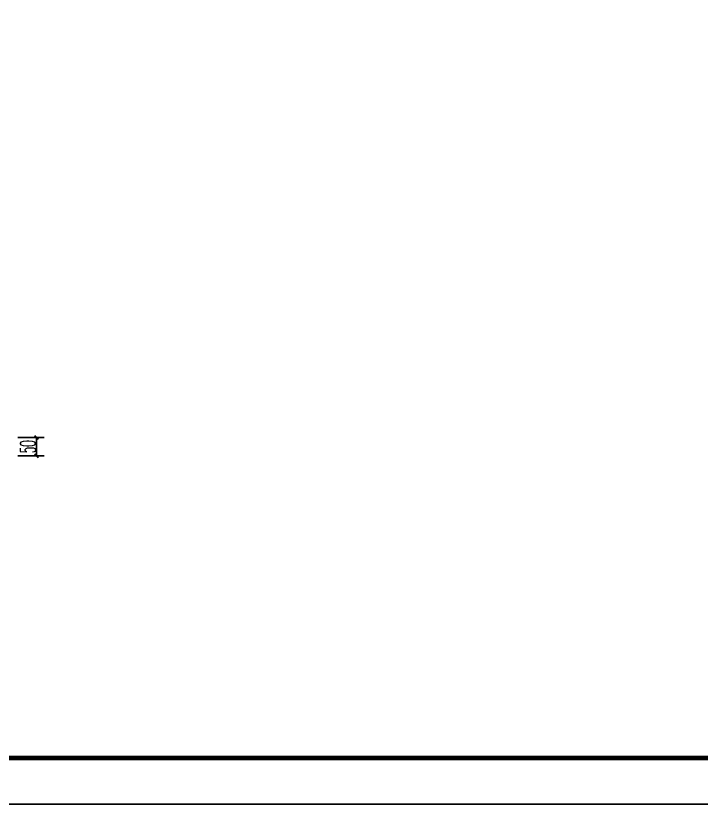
# Model space of a CAD drawing. Extents: x 32177600 to 32582346, y -189249 to 154687.
# Drawn here: x 32267063 to 32296631, y -189249 to -155242 of the extents above; entities that cross this region are included whole.
import ezdxf

# ---------------------------------------------------------------- set-up
doc = ezdxf.new("R2010")
doc.units = 0
doc.header["$LTSCALE"] = 1000
doc.header["$MEASUREMENT"] = 0
doc.layers.get('0').update_dxf_attribs({"linetype": 'CONTINUOUS'})
doc.layers.add('PUB_TITLE', color=4, linetype='CONTINUOUS')
doc.layers.add('ROOF', color=7, linetype='CONTINUOUS')
doc.styles.add('ROMANS', font='simplex.shx', dxfattribs={"width": 0.5, "bigfont": 'fjktxt.shx'})

# ---------------------------------------------------------------- blocks, each defined once
blk = doc.blocks.new('_ArchTick')
at = {"color": 0, "linetype": 'ByBlock', "const_width": 0.4}
blk.add_lwpolyline([(-0.5, -0.5), (0.5, 0.5)], dxfattribs=at)

msp = doc.modelspace()

# ---------------------------------------------------------------- linework, layer by layer
at = {"layer": 'PUB_TITLE', "elevation": 0}
msp.add_lwpolyline([(32177600.3, -189248.9), (32326200.3, -189248.9), (32326200.3, -105248.9), (32177600.3, -105248.9)], close=True, dxfattribs=at)
at = {"layer": 'PUB_TITLE', "const_width": 200, "elevation": 0}
msp.add_lwpolyline([(32182600.3, -187248.9), (32324200.3, -187248.9), (32324200.3, -107248.9), (32182600.3, -107248.9)], close=True, dxfattribs=at)
at = {"layer": 'ROOF'}
for p, q in [((32267151.9, -173431, -9536.9), (32268292.3, -173431, -9536.9)), ((32267959, -173431, -9536.9), (32267959, -174223.9, -9536.9)), ((32267151.9, -174223.9, -9536.9), (32268292.3, -174223.9, -9536.9))]:
    msp.add_line(p, q, dxfattribs=at)

# ---------------------------------------------------------------- block references
at = {"layer": 'ROOF', "xscale": 166.6666666666279, "yscale": 166.6666666666279, "zscale": 166.6666666666279}
for p, rotation in [((32267959, -173431, -9536.9), 90), ((32267959, -174223.9, -9536.9), 270)]:
    msp.add_blockref('_ArchTick', p, dxfattribs=dict(at, rotation=rotation))

# ---------------------------------------------------------------- texts
at = {"layer": 'ROOF', "insert": (32267584, -173827.4, -9536.9), "char_height": 666.67, "attachment_point": 5, "rotation": 90, "style": 'ROMANS'}
msp.add_mtext('\\A1;50', dxfattribs=at)

doc.saveas('drawing.dxf')
